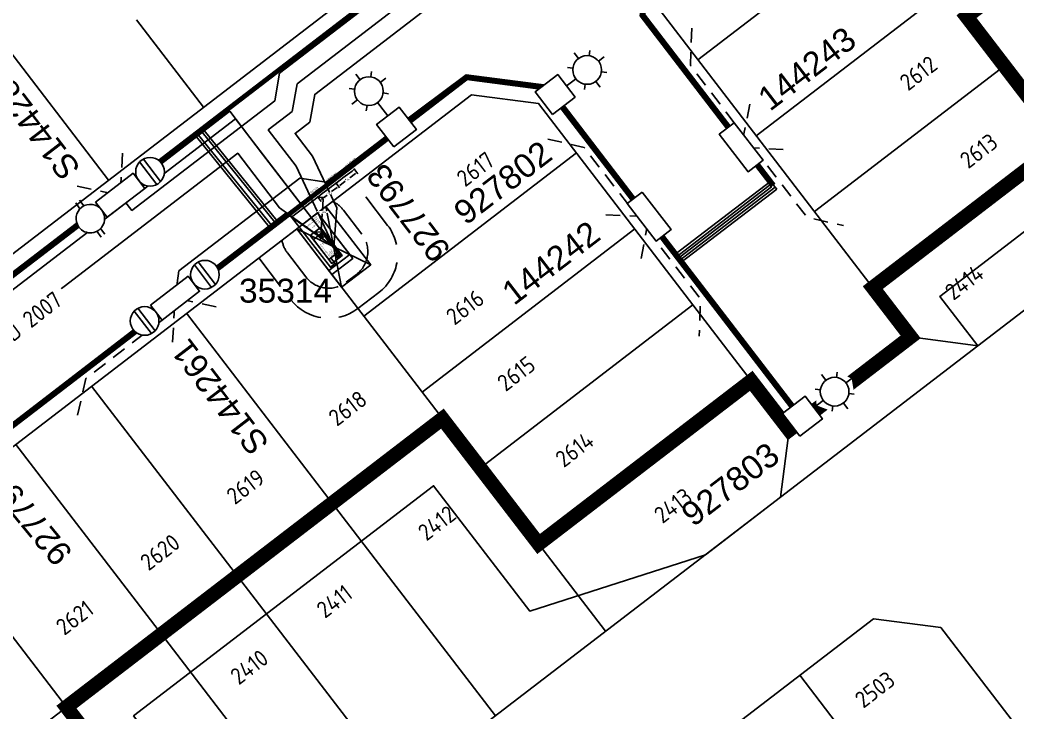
# Model space of a CAD drawing. Extents: x 296374 to 298792, y 6267790 to 6270844.
# Drawn here: x 298047.5 to 298151.6, y 6269929.5 to 6270001.8 of the extents above; entities that cross this region are included whole.
import ezdxf
from ezdxf.enums import TextEntityAlignment as Align

# ---------------------------------------------------------------- set-up
doc = ezdxf.new("R2010")
doc.units = 0
for name, pattern in [('Dash', [5, 3, -2]), ('DASHDOT', [7, 5, -2]), ('DASHED', [0.75, 0.5, -0.25]), ('IE Trench LV', [6.5, 5, -1.5]), ('Trench-Service', [1.5, 1, -0.5])]:
    doc.linetypes.add(name, pattern=pattern)
doc.layers.get('0').update_dxf_attribs({"color": 6})
for name, color, linetype in [('_User_Boundary_Stage25', 252, 'DASHDOT'), ('_User_Earthing', 7, 'Continuous'), ('_User_Easement', 7, 'Continuous'), ('_User_xref', 6, 'Continuous'), ('Duct_SP_NEW', 2, 'Continuous'), ('Equip_LV_NEW', 2, 'Continuous'), ('Equip_SP_SL_NEW', 2, 'Continuous'), ('Mains_HV_NEW_U72', 2, 'Continuous'), ('Mains_HV_NEW_U97', 2, 'Continuous'), ('Mains_LV_NEW_T84', 2, 'Continuous'), ('Mains_SL_NEW_R6', 2, 'Continuous'), ('Notes', 7, 'Continuous'), ('Services_SP_NEW_UG', 7, 'Trench-Service'), ('Sub_SP_NEW', 2, 'Continuous'), ('SupportsUG_SP_LV_NEW', 2, 'Continuous'), ('SupportsUG_SP_LV_SL_NEW', 2, 'Continuous'), ('Trench_SP_NEW', 2, 'IE Trench LV'), ('UG_Details_SP_MISC', 7, 'Continuous'), ('X-Masterplan_LotLayout_P2$0$D-LO-Stage 24', 251, 'Continuous'), ('X-Masterplan_LotLayout_P2$0$D-LO-Stage 25', 251, 'Continuous'), ('X-Masterplan_LotLayout_P2$0$D-RD-Stage24_BDY', 252, 'Continuous'), ('X-Masterplan_LotLayout_P2$0$D-RD-Stage25_BDY', 251, 'Continuous'), ('XR-600340-P4-CI-DESIGN (06032016)$0$GN-ANNO-LOT-No.', 251, 'Continuous')]:
    doc.layers.add(name, color=color, linetype=linetype)
doc.layers.add('Viewports', color=6, linetype='Continuous', plot=False)
doc.styles.add('CDD_AN-ISOCP', font='isocp.shx')
doc.styles.add('POLE_LABEL', font='arial.ttf')
doc.styles.add('SL_LABEL', font='arial.ttf')
doc.styles.get("Standard").update_dxf_attribs({"font": 'arial.ttf'})
doc.styles.add('XR-600340-P4-CI-DESIGN (06032016)$0$CDD_AN-ISOCP', font='isocp.shx')
doc.linetypes.add('Cable 1', pattern='A,7,-3,["//",Standard,S=1.5,R=0,X=-2.1,Y=-0.7],-0.001', length=10.001)
doc.linetypes.add('Cable 4', pattern='A,5.25,-0.1,["o",Standard,S=2,R=0,X=1.2,Y=-0.7],-4', length=9.35)
doc.linetypes.add('Cable New UG', pattern='A,7,-0.25,["x",Standard,S=2,R=0,X=0.2,Y=-0.8],-2.1', length=9.35)
doc.linetypes.add('IE Trench HV', pattern='A,7,-0.2,["/",Standard,S=3,R=0,X=0.6,Y=-1.4],-2.5', length=9.7)
doc.linetypes.add('IECLCABBEE', pattern='A,6,-0.5,["BE",Standard,S=1.7,R=0,X=0,Y=-1],-2.8', length=9.3)
doc.linetypes.add('IECLCABIEE', pattern='A,6,-0.5,["IE",Standard,S=1.7,R=0,X=0.5,Y=-1],-2.8', length=9.3)
doc.dimstyles.get("Standard").update_dxf_attribs({"dimtxt": 0.18, "dimasz": 0.18, "dimexe": 0.18, "dimexo": 0.0625, "dimgap": 0.09, "dimtad": 0, "dimtih": 1, "dimtoh": 1, "dimdec": 4, "dimzin": 0, "dimdsep": 46, "dimtxsty": 'Standard', "dimcen": 0.09, "dimadec": 0, "dimazin": 0, "dimtfac": 1, "dimtdec": 4, "dimtofl": 0, "dimtmove": 0, "dimatfit": 3, "dimfxl": 1, "dimtolj": 1, "dimtzin": 0, "dimarcsym": 0})

# ---------------------------------------------------------------- blocks, each defined once
blk = doc.blocks.new('XR-600340-P4-CI-DESIGN (06032016)')
at = {"layer": 'XR-600340-P4-CI-DESIGN (06032016)$0$GN-ANNO-LOT-No.', "linetype": 'ByBlock', "char_height": 1.75, "attachment_point": 5, "rotation": 37.4542, "style": 'XR-600340-P4-CI-DESIGN (06032016)$0$CDD_AN-ISOCP'}
for s, insert in [('2612', (298141.33, 6269996.28)), ('2613', (298147.63, 6269988.16)), ('2617', (298095.06, 6269986.25)), ('2414', (298146.12, 6269974.43)), ('2616', (298093.97, 6269971.82)), ('2615', (298099.32, 6269964.89)), ('2618', (298081.71, 6269961.27)), ('2614', (298105.41, 6269956.96)), ('2619', (298071.04, 6269953.08)), ('2413', (298115.7, 6269951.1)), ('2412', (298091.03, 6269949.27)), ('2620', (298062.11, 6269946.23)), ('2411', (298080.32, 6269941.1)), ('2621', (298053.19, 6269939.39)), ('2410', (298071.43, 6269934.23)), ('2503', (298136.78, 6269931.88))]:
    blk.add_mtext(s, dxfattribs=dict(at, insert=insert))
blk = doc.blocks.new('X-Masterplan_LotLayout_P2')
at = {"layer": 'X-Masterplan_LotLayout_P2$0$D-LO-Stage 24'}
for p, q in [((298156.39, 6269989.09), (298146.35, 6270002.18)), ((298136.56, 6269973.87), (298156.39, 6269989.09)), ((298145.98, 6269911.15), (298128.94, 6269933.37))]:
    blk.add_line(p, q, dxfattribs=at)
at = {"layer": 'X-Masterplan_LotLayout_P2$0$D-LO-Stage 24', "flags": 128}
for points in [[(298101.65, 6269947.09), (298123.86, 6269964.13)], [(298091.6, 6269960.18), (298052.33, 6269930.05)], [(298091.6, 6269960.18), (298108.65, 6269937.97)], [(298080.1, 6269951.36), (298097.14, 6269929.14)], [(298070.19, 6269943.74), (298087.23, 6269921.53)], [(298062.25, 6269937.66), (298079.29, 6269915.44)], [(298069.38, 6269907.83), (298052.33, 6269930.05)]]:
    blk.add_lwpolyline(points, dxfattribs=at)
at = {"layer": 'X-Masterplan_LotLayout_P2$0$D-LO-Stage 25'}
for p, q in [((298138.13, 6270012.89), (298118.29, 6269997.68)), ((298039.68, 6270007.32), (298056.73, 6269985.1)), ((298144.22, 6270004.96), (298124.38, 6269989.74)), ((298066.65, 6269992.71), (298059.65, 6270001.83)), ((298150.3, 6269997.03), (298130.47, 6269981.81))]:
    blk.add_line(p, q, dxfattribs=at)
at = {"layer": 'X-Masterplan_LotLayout_P2$0$D-LO-Stage 25', "flags": 128}
for points in [[(298105.6, 6269987.94), (298083.39, 6269970.89)], [(298076.39, 6269980.02), (298091.6, 6269960.18)], [(298111.69, 6269980), (298089.47, 6269962.96)], [(298117.77, 6269972.07), (298095.56, 6269955.02)], [(298064.88, 6269971.19), (298080.1, 6269951.36)], [(298054.96, 6269963.58), (298070.19, 6269943.74)], [(298047.03, 6269957.49), (298062.25, 6269937.66)], [(298052.33, 6269930.05), (298037.11, 6269949.88)], [(298052.33, 6269930.05), (298052.33, 6269930.05), (298029.46, 6269912.5)]]:
    blk.add_lwpolyline(points, dxfattribs=at)
at = {"layer": 'X-Masterplan_LotLayout_P2$0$D-RD-Stage24_BDY'}
for points in [[(298140.51, 6269968.72), (298140.51, 6269968.72), (298147.52, 6269967.79), (298223.5, 6270026.09)], [(298043.46, 6269894.25), (298043.46, 6269894.25), (298050.47, 6269893.33), (298126.9, 6269951.97), (298127.82, 6269958.98)]]:
    blk.add_lwpolyline(points, dxfattribs=at)
blk.add_lwpolyline([(298071.14, 6269858.17), (298059.29, 6269873.62), (298060.21, 6269880.63), (298136.63, 6269939.27), (298143.65, 6269938.35), (298157.65, 6269920.1), (298171.65, 6269901.85), (298170.72, 6269894.84), (298094.3, 6269836.21), (298087.29, 6269837.13)], close=True, dxfattribs=at)
at = {"layer": 'X-Masterplan_LotLayout_P2$0$D-RD-Stage25_BDY'}
for points in [[(298223.53, 6270026.11), (298241.75, 6270040.09), (298242.67, 6270047.1), (298216.5, 6270081.21), (298209.49, 6270082.14), (298115.26, 6270009.84), (298114.34, 6270002.83), (298140.51, 6269968.72)], [(298127.82, 6269958.98), (298127.82, 6269958.98), (298121.43, 6269967.31), (298101.64, 6269993.09), (298094.63, 6269994.02), (298018.21, 6269935.38), (298017.28, 6269928.37), (298029.46, 6269912.5), (298037.07, 6269902.58)]]:
    blk.add_lwpolyline(points, dxfattribs=at)
blk.add_lwpolyline([(297905.88, 6269893.18, 0.131203), (297973.54, 6269921.27), (298084.89, 6270006.71), (298085.82, 6270013.72), (298059.64, 6270047.84), (298052.63, 6270048.76), (298045.53, 6270043.31), (297974.81, 6269989.05, -0.17762), (297916.96, 6269970.97)], format="xyb", dxfattribs=at)
blk = doc.blocks.new('*U85')
for tag, height, flags, p in [('ASSET_NUM', 2.5, 8, (2, 4)), ('STREET_CODE', 0.2, 9, (1.5, 2)), ('OWNED_BY', 0.2, 9, (1.5, 1.8))]:
    blk.add_attdef(tag, text='', height=height, dxfattribs=dict(flags=flags)).set_placement(p, align=Align.MIDDLE_LEFT)
blk.add_wipeout([(-2.47, 0.99), (2.47, 0.99), (2.47, -0.99), (-2.47, -0.99)])
at = {"lineweight": -3}
blk.add_lwpolyline([(-2.47, 0.99), (2.47, 0.99), (2.47, -0.99), (-2.47, -0.99)], close=True, dxfattribs=at)
for tag, flags, p in [('OPERATED_BY', 9, (1.5, 1.6)), ('STATE', 9, (1.5, 1.2)), ('SUPPORT_TYPE', 9, (1.5, 1)), ('MAINTAINED_BY', 9, (1.5, 1.4)), ('SUBURB', 9, (1.5, 0.2)), ('STREETNAME', 9, (1.5, 0)), ('USAGE', 9, (1.5, 0.8)), ('LEGEND', 9, (1.5, 0.6)), ('PARENT', 9, (1.5, 0.4)), ('Z', 1, (1.5, -0.6)), ('LOCATION', 9, (1.5, -0.2)), ('NOTES', 9, (1.5, -0.4))]:
    blk.add_attdef(tag, text='', height=0.2, dxfattribs=dict(flags=flags)).set_placement(p, align=Align.MIDDLE_LEFT)
blk = doc.blocks.new('*U38')
for tag, flags, p in [('ACTUAL_STATUS', 9, (1.5, 0)), ('CONSTRUCTED_VOLTAGE', 9, (1.5, -0.2)), ('OPERATING_VOLTAGE', 9, (1.5, -0.6)), ('ORIENTATION', 9, (1.5, -0.8)), ('STATE', 9, (1.5, -1)), ('NO_PHASES', 9, (1.5, -0.4)), ('SWITCH_TYPE', 9, (1.5, -1.2)), ('OWNED_BY', 9, (1.5, -1.8)), ('OPERATED_BY', 9, (1.5, -2)), ('USAGE', 9, (1.5, -1.4)), ('NOTES', 9, (1.5, -1.6)), ('TYPE', 9, (1.5, -2.6)), ('Z', 1, (1.5, -2.8)), ('MAINTAINED_BY', 9, (1.5, -2.2)), ('NUMBER_OF_PHASES', 9, (1.5, -2.4))]:
    blk.add_attdef(tag, text='', height=0.2, dxfattribs=dict(flags=flags)).set_placement(p, align=Align.MIDDLE_LEFT)
blk.add_wipeout([(1.06, 6.46), (0.92, 6.58), (0.76, 6.69), (0.59, 6.77), (0.42, 6.83), (0.23, 6.88), (0.05, 6.89), (-0.14, 6.89), (-0.33, 6.86), (-0.51, 6.81), (-0.68, 6.73), (-0.84, 6.64), (-0.99, 6.52), (-1.12, 6.39), (-1.24, 6.24), (-1.33, 6.08), (-1.41, 5.91), (-1.46, 5.73), (-1.49, 5.54), (-1.49, 5.35), (-1.48, 5.17), (-1.43, 4.98), (-1.37, 4.81), (-1.29, 4.64), (-1.18, 4.48), (-1.06, 4.34), (-0.92, 4.22), (-0.76, 4.11), (-0.59, 4.03), (-0.42, 3.97), (-0.23, 3.92), (-0.05, 3.91), (0.14, 3.91), (0.33, 3.94), (0.51, 3.99), (0.68, 4.07), (0.84, 4.16), (0.99, 4.28), (1.12, 4.41), (1.24, 4.56), (1.33, 4.72), (1.41, 4.89), (1.46, 5.07), (1.49, 5.26), (1.49, 5.45), (1.48, 5.63), (1.43, 5.82), (1.37, 5.99), (1.29, 6.16), (1.18, 6.32)])
for p, q in [((-1.48, 5.65), (1.48, 5.65)), ((-1.48, 5.15), (1.48, 5.15))]:
    blk.add_line(p, q)
blk.add_circle((0, 5.4), 1.5)
blk = doc.blocks.new('SL_LANTERN_NEW')
blk.add_line((0, 0), (0, 0))
for tag, p, flags in [('Z', (0, 0), 1), ('OPERATED_BY', (0, -9.61), 9)]:
    blk.add_attdef(tag, p, '', height=0.2, dxfattribs=dict(flags=flags))
at = {"style": 'SL_LABEL', "flags": 9}
blk.add_attdef('STREET_CODE', text='', height=0.2, dxfattribs=at).set_placement((0, -0.2), align=Align.MIDDLE_LEFT)
for tag, height, flags, p in [('CONSTRUCTED_VOLTAGE', 0.2, 9, (0, -0.4)), ('CONTROL_TYPE', 0.2, 9, (0, -0.6)), ('LANTERN_PURPOSE', 0.2, 9, (0, -0.8)), ('LANTERN_TYPE', 0.2, 9, (0, -1)), ('OPERATING_VOLTAGE', 0.2, 9, (0, -1.4)), ('ORIENTATION', 0.2, 9, (0, -1.6)), ('OWNED_BY', 0.2, 9, (0, -1.8)), ('STATE', 0.2, 9, (0, -2)), ('NO_PHASES', 0.2, 9, (0, -1.2)), ('LNUMBER', 2.5, 8, (1.2, -2.8)), ('CEXIST', 0.2, 9, (0, -2.4)), ('CNEW', 0.2, 9, (0, -2.6)), ('CNUMBER', 0.2, 9, (0, -2.8)), ('CREMOVE', 0.2, 9, (0, -3)), ('CREPLACE', 0.2, 9, (0, -3.2)), ('USAGE', 0.2, 9, (0, -2.2)), ('LKINGHEIGHT', 0.2, 9, (0, -3.4)), ('LBRACKET', 0.2, 9, (0, -3.6)), ('LBRACKETVOCAB', 0.2, 9, (0, -3.8)), ('LCATEGORY', 0.2, 9, (0, -4)), ('LCHARGE1', 0.2, 9, (0, -4.2)), ('LCHARGE1PERCENT', 0.2, 9, (0, -4.4)), ('LCHARGE2', 0.2, 9, (0, -4.6)), ('LCHARGE2PERCENT', 0.2, 9, (0, -4.8)), ('LCHARGE3', 0.2, 9, (0, -5)), ('LCHARGE3PERCENT', 0.2, 9, (0, -5.2)), ('LEXIST', 0.2, 9, (0, -5.4)), ('LLAMP', 0.2, 9, (0, -5.6)), ('LLAMPVOCAB', 0.2, 9, (0, -5.8)), ('LMAST', 0.2, 9, (0, -6)), ('LMASTVOCAB', 0.2, 9, (0, -6.2)), ('LNEW', 0.2, 9, (0, -6.4)), ('LANTNUMBER', 0.2, 9, (0, -6.6)), ('LOUTREACH', 0.2, 9, (0, -7)), ('LOUTREACHVOCAB', 0.2, 9, (0, -7.2)), ('LRATECODE', 0.2, 9, (0, -7.4)), ('LREMOVE', 0.2, 9, (0, -7.6)), ('LREPLACE', 0.2, 9, (0, -7.8)), ('LTYPE', 0.2, 9, (0, -8)), ('LTYPEVOCAB', 0.2, 9, (0, -8.2)), ('LEGEND', 0.2, 9, (0, -8.4)), ('SUBURB', 0.2, 9, (0, -8.6)), ('STREETNAME', 0.2, 9, (0, -8.8)), ('LOCATION', 0.2, 9, (0, -9)), ('NOTES', 0.2, 9, (0, -9.2)), ('MAINTAINED_BY', 0.2, 9, (0, -9.86))]:
    blk.add_attdef(tag, text='', height=height, dxfattribs=dict(flags=flags)).set_placement(p, align=Align.MIDDLE_LEFT)
blk.add_wipeout([(0, 6.47), (1.46, 5.68), (2.25, 4.22), (1.46, 2.76), (0, 1.86), (-1.46, 2.76), (-2.25, 4.22), (-1.46, 5.68)])
for p, q in [((0, 5.72), (0, 6.47)), ((-1.46, 5.68), (-1.06, 5.28)), ((1.46, 5.68), (1.06, 5.28)), ((-2.25, 4.22), (-1.5, 4.22)), ((1.5, 4.22), (2.25, 4.22)), ((-1.46, 2.76), (-1.06, 3.16)), ((1.46, 2.76), (1.06, 3.16)), ((0, 0), (0, 2.72))]:
    blk.add_line(p, q)
blk.add_circle((0, 4.22), 1.5)
blk.add_attdef('ASSET_NUM', text='', height=2.5, dxfattribs=at).set_placement((2, 2), align=Align.MIDDLE_LEFT)
blk = doc.blocks.new('SUB_PADMOUNT_NEW')
for p, q in [((-3.84, 1.92), (3.84, -1.92)), ((3.84, 1.92), (-3.84, -1.92))]:
    blk.add_line(p, q)
blk.add_lwpolyline([(-3.84, -1.92), (3.84, -1.92), (3.84, 1.92), (-3.84, 1.92)], close=True)
for tag, height, flags, p in [('ASSET_NUM', 2.5, 8, (2, 2)), ('STREET_CODE', 0.2, 9, (1.5, 0)), ('OPERATING_VOLTAGE', 0.2, 9, (1.5, -0.4)), ('ORIENTATION', 0.2, 9, (1.5, -0.6)), ('OWNED_BY', 0.2, 9, (1.5, -0.8)), ('OPERATED_BY', 0.2, 9, (1.5, -1)), ('NO_PHASES', 0.2, 9, (1.5, -0.2)), ('CONSTRUCTED_VOLTAGE', 0.2, 9, (1.5, -1.4)), ('SECONDARY_VOLTAGE', 0.2, 9, (1.5, -1.6)), ('STATE', 0.2, 9, (1.5, -1.8)), ('MAINTAINED_BY', 0.2, 9, (1.5, -1.2)), ('PARENT', 0.2, 9, (1.5, -2)), ('SUBSTATION_TYPE', 0.2, 9, (1.5, -2.2)), ('SUBURB', 0.2, 9, (1.5, -2.8)), ('STREETNAME', 0.2, 9, (1.5, -3)), ('USAGE', 0.2, 9, (1.5, -2.4)), ('LEGEND', 0.2, 9, (1.5, -2.6)), ('LOCATION', 0.2, 9, (1.5, -3.2)), ('Z', 0.2, 1, (1.5, -3.6)), ('NOTES', 0.2, 9, (1.5, -3.4))]:
    blk.add_attdef(tag, text='', height=height, dxfattribs=dict(flags=flags)).set_placement(p, align=Align.MIDDLE_LEFT)
blk = doc.blocks.new('COLUMN_NEW')
for tag, height, flags, p in [('ASSET_NUM', 2.5, 8, (2, 2)), ('Z', 0.2, 1, (1.5, -2.8)), ('LOCATION', 0.2, 9, (1.5, -2.2)), ('NOTES', 0.2, 9, (1.5, -2.4)), ('LABEL_ALIGNMENT', 0.2, 9, (1.5, -2.6))]:
    blk.add_attdef(tag, text='', height=height, dxfattribs=dict(flags=flags)).set_placement(p, align=Align.MIDDLE_LEFT)
blk.add_wipeout([(-1.485, -1.485), (1.485, -1.485), (1.485, 1.485), (-1.485, 1.485)])
at = {"lineweight": -3}
blk.add_lwpolyline([(-1.485, -1.485), (1.485, -1.485), (1.485, 1.485), (-1.485, 1.485)], close=True, dxfattribs=at)
at = {"style": 'POLE_LABEL', "flags": 9}
blk.add_attdef('STRUCTURE_PLANT_NUMBER', text='', height=0.2, dxfattribs=at).set_placement((1.5, 0.242), align=Align.MIDDLE_LEFT)
at = {"flags": 9}
for tag, p in [('STREET_CODE', (1.5, 0)), ('OWNED_BY', (1.5, -0.4)), ('OPERATED_BY', (1.5, -0.6)), ('STATE', (1.5, -1)), ('COLUMN_TYPE', (1.5, -0.2)), ('MAINTAINED_BY', (1.5, -0.8)), ('SUBURB', (1.5, -1.8)), ('STREETNAME', (1.5, -2)), ('USAGE', (1.5, -1.2)), ('LEGEND', (1.5, -1.4)), ('PARENT', (1.5, -1.6))]:
    blk.add_attdef(tag, text='', height=0.2, dxfattribs=at).set_placement(p, align=Align.MIDDLE_LEFT)
blk = doc.blocks.new('*D56')
at = {"layer": '_User_Earthing', "color": 0, "linetype": 'Continuous', "lineweight": -2, "ltscale": 0.05, "transparency": 16777216}
for p, q in [((298078.64, 6269983.32), (298079.34, 6269983.28)), ((298079.15, 6269983.11), (298079.08, 6269981.94)), ((298078.94, 6269979.86), (298079.05, 6269981.58)), ((298078.41, 6269979.71), (298079.11, 6269979.67))]:
    blk.add_line(p, q, dxfattribs=at)
at = {"layer": '_User_Earthing', "color": 0, "linetype": 'Continuous', "ltscale": 0.05, "transparency": 16777216}
for points in [[(298079.12, 6269983.11), (298079.18, 6269983.11), (298079.16, 6269983.29)], [(298078.91, 6269979.86), (298078.97, 6269979.86), (298078.93, 6269979.68)]]:
    blk.add_solid(points, dxfattribs=at)
at = {"layer": 'Defpoints', "color": 0, "linetype": 'Continuous', "ltscale": 0.05, "transparency": 16777216}
for p in [(298078.58, 6269983.33), (298079.16, 6269983.29), (298078.35, 6269979.72)]:
    blk.add_point(p, dxfattribs=at)
at = {"layer": '_User_Earthing', "color": 0, "linetype": 'Continuous', "lineweight": -3, "ltscale": 0.05, "transparency": 16777216, "insert": (298079.06, 6269981.76), "char_height": 0.18, "attachment_point": 5, "bg_fill": 3, "box_fill_scale": 1.1, "bg_fill_color": 256, "bg_fill_true_color": 13158600, "bg_fill_transparency": 0}
blk.add_mtext('\\A1;min. 4.8m', dxfattribs=at)
blk = doc.blocks.new('*D55')
at = {"layer": '_User_Earthing', "color": 0, "linetype": 'Continuous', "lineweight": -2, "ltscale": 0.05, "transparency": 16777216}
for p, q in [((298080.6, 6269984.34), (298080.03, 6269983.9)), ((298080.53, 6269984.73), (298080.85, 6269984.3)), ((298078.61, 6269983.28), (298078.94, 6269982.85)), ((298078.97, 6269983.1), (298079.55, 6269983.54))]:
    blk.add_line(p, q, dxfattribs=at)
at = {"layer": '_User_Earthing', "color": 0, "linetype": 'Continuous', "ltscale": 0.05, "transparency": 16777216}
for points in [[(298080.58, 6269984.36), (298080.62, 6269984.31), (298080.74, 6269984.45)], [(298078.96, 6269983.13), (298078.99, 6269983.08), (298078.83, 6269983)]]:
    blk.add_solid(points, dxfattribs=at)
at = {"layer": 'Defpoints', "color": 0, "linetype": 'Continuous', "ltscale": 0.05, "transparency": 16777216}
for p in [(298080.49, 6269984.78), (298080.74, 6269984.45), (298078.58, 6269983.33)]:
    blk.add_point(p, dxfattribs=at)
at = {"layer": '_User_Earthing', "color": 0, "linetype": 'Continuous', "lineweight": -3, "ltscale": 0.05, "transparency": 16777216, "insert": (298079.79, 6269983.72), "char_height": 0.18, "attachment_point": 5, "bg_fill": 3, "box_fill_scale": 1.1, "bg_fill_color": 256, "bg_fill_true_color": 13158600, "bg_fill_transparency": 0}
blk.add_mtext('\\A1;4.8m', dxfattribs=at)
blk = doc.blocks.new('*D82')
at = {"layer": '_User_Earthing', "color": 0, "linetype": 'Continuous', "lineweight": -2, "ltscale": 0.05, "transparency": 16777216}
for p, q in [((298082.44, 6269986.18), (298082.76, 6269985.75)), ((298080.89, 6269984.55), (298081.46, 6269984.99)), ((298082.51, 6269985.79), (298081.94, 6269985.35)), ((298080.53, 6269984.73), (298080.85, 6269984.3))]:
    blk.add_line(p, q, dxfattribs=at)
at = {"layer": '_User_Earthing', "color": 0, "linetype": 'Continuous', "ltscale": 0.05, "transparency": 16777216}
for points in [[(298082.49, 6269985.81), (298082.53, 6269985.76), (298082.66, 6269985.89)], [(298080.87, 6269984.58), (298080.9, 6269984.53), (298080.74, 6269984.45)]]:
    blk.add_solid(points, dxfattribs=at)
at = {"layer": 'Defpoints', "color": 0, "linetype": 'Continuous', "ltscale": 0.05, "transparency": 16777216}
for p in [(298082.4, 6269986.23), (298082.66, 6269985.89), (298080.49, 6269984.78)]:
    blk.add_point(p, dxfattribs=at)
at = {"layer": '_User_Earthing', "color": 0, "linetype": 'Continuous', "lineweight": -3, "ltscale": 0.05, "transparency": 16777216, "insert": (298081.7, 6269985.17), "char_height": 0.18, "attachment_point": 5, "bg_fill": 3, "box_fill_scale": 1.1, "bg_fill_color": 256, "bg_fill_true_color": 13158600, "bg_fill_transparency": 0}
blk.add_mtext('\\A1;4.8m', dxfattribs=at)
blk = doc.blocks.new('LV_UG_LINKS_OPEN_NEW')
blk.add_wipeout([(-1.17, 0.93), (-1.28, 0.78), (-1.36, 0.61), (-1.43, 0.44), (-1.47, 0.25), (-1.49, 0.07), (-1.49, -0.12), (-1.46, -0.31), (-1.41, -0.49), (-1.34, -0.66), (-1.25, -0.82), (-1.13, -0.97), (-1, -1.11), (-0.86, -1.22), (-0.7, -1.32), (-0.53, -1.4), (-0.35, -1.45), (-0.16, -1.49), (0.03, -1.49), (0.21, -1.48), (0.4, -1.44), (0.57, -1.38), (0.74, -1.3), (0.9, -1.19), (1.04, -1.07), (1.17, -0.93), (1.28, -0.78), (1.36, -0.61), (1.43, -0.44), (1.47, -0.25), (1.49, -0.07), (1.49, 0.12), (1.46, 0.31), (1.41, 0.49), (1.34, 0.66), (1.25, 0.82), (1.13, 0.97), (1, 1.11), (0.86, 1.22), (0.7, 1.32), (0.53, 1.4), (0.35, 1.45), (0.16, 1.49), (-0.03, 1.49), (-0.21, 1.48), (-0.4, 1.44), (-0.57, 1.38), (-0.74, 1.3), (-0.9, 1.19), (-1.04, 1.07)])
for p, q in [((-0.25, 1.47), (-0.25, 2.22)), ((0.25, 1.47), (0.25, 2.22)), ((-0.25, -1.47), (-0.25, -2.22)), ((0.25, -1.47), (0.25, -2.22))]:
    blk.add_line(p, q)
blk.add_lwpolyline([(1.49, 0, 1), (-1.49, 0, 1)], format="xyb", close=True)
for tag, p, flags in [('ORIENTATION', (0, 0), 9), ('Z', (0, 0), 1), ('USAGE', (0, -0.2), 9), ('NOTES', (0, -0.4), 9)]:
    blk.add_attdef(tag, p, '', height=0.2, dxfattribs=dict(flags=flags))

msp = doc.modelspace()

# ---------------------------------------------------------------- hatches: boundary and pattern name
at = {"layer": '_User_Earthing', "lineweight": -3, "ltscale": 0.05}
h = msp.add_hatch(color=256, dxfattribs=at)
h.dxf.hatch_style = 1
h.paths.add_polyline_path([(298078.95, 6269978.92), (298078.87, 6269979), (298078.9, 6269979.02)])
h = msp.add_hatch(color=256, dxfattribs=at)
h.dxf.hatch_style = 1
h.paths.add_polyline_path([(298079.1, 6269979.01), (298079.02, 6269979.09), (298079.05, 6269979.12)])
h = msp.add_hatch(color=256, dxfattribs=at)
h.dxf.hatch_style = 1
h.paths.add_polyline_path([(298079.18, 6269979.08), (298079.1, 6269979.16), (298079.13, 6269979.18)])
h = msp.add_hatch(color=256, dxfattribs=at)
h.dxf.hatch_style = 1
h.paths.add_polyline_path([(298080.04, 6269976.89), (298080.01, 6269976.87), (298079.96, 6269976.97)])
h = msp.add_hatch(color=256, dxfattribs=at)
h.dxf.hatch_style = 1
h.paths.add_polyline_path([(298080.49, 6269977.24), (298080.46, 6269977.21), (298080.4, 6269977.32)])
h = msp.add_hatch(color=256, dxfattribs=at)
h.dxf.hatch_style = 1
h.paths.add_polyline_path([(298080.57, 6269977.3), (298080.54, 6269977.28), (298080.48, 6269977.38)])

# ---------------------------------------------------------------- linework, layer by layer
at = {"layer": '_User_Boundary_Stage25', "linetype": 'DASHED', "lineweight": -3, "ltscale": 10, "const_width": 1.5, "flags": 128}
msp.add_lwpolyline([(297948.86, 6270032.68), (297942.89, 6269990.2, -0.083685), (297919.19, 6269986.9), (297914.89, 6269992.16), (297914.95, 6269992.58), (297899.11, 6269994.8), (297897.98, 6269986.77), (297845.65, 6269994.12), (297834.52, 6269916, 0.033879), (297832.69, 6269890.5), (297837.81, 6269886.03), (297839.47, 6269870.11), (297838.73, 6269870.04), (297834.37, 6269864.66), (297861.2, 6269606.41), (297889.05, 6269609.32), (297864.2, 6269847.55), (297906.07, 6269851.92, 0.131604), (297994.51, 6269885.77), (298008.97, 6269866.91), (298031.19, 6269883.96), (298030.63, 6269884.69), (298043.46, 6269894.25), (298037.07, 6269902.58), (298059.94, 6269920.13), (298052.33, 6269930.05), (298091.6, 6269960.18), (298101.65, 6269947.09), (298123.86, 6269964.13), (298127.82, 6269958.98), (298140.51, 6269968.72), (298136.56, 6269973.87), (298156.39, 6269989.09), (298146.35, 6270002.18), (298206.46, 6270048.3), (298223.5, 6270026.09), (298241.75, 6270040.09), (298242.67, 6270047.1), (298256.16, 6270057.45), (298230.6, 6270090.76), (298231.53, 6270097.79), (298221.31, 6270111.12), (298219.54, 6270109.77), (298212.53, 6270110.69), (298170.41, 6270165.59), (298158.67, 6270156.58), (298157.74, 6270149.57), (298139.5, 6270135.58), (298122.44, 6270157.78), (298062.36, 6270111.68), (298069.66, 6270102.19), (298079.42, 6270089.48), (298063.52, 6270077.28), (298056.51, 6270078.2), (298043.81, 6270068.46), (298042.89, 6270061.45), (298024.64, 6270047.45), (298007.6, 6270069.67), (297957.76, 6270031.43), (297948.86, 6270032.68)], format="xyb", dxfattribs=at)
at = {"layer": '_User_Earthing', "linetype": 'IECLCABIEE', "lineweight": -3, "ltscale": 0.5, "flags": 128}
msp.add_lwpolyline([(298080.03, 6269976.88), (298080.41, 6269976.38), (298079.91, 6269975.99), (298075.83, 6269981.23), (298078.61, 6269983.36)], dxfattribs=at)
at = {"layer": '_User_Earthing', "lineweight": -3, "ltscale": 0.05}
for points in [[(298078.65, 6269979.32), (298078.35, 6269979.71)], [(298078.95, 6269978.92), (298078.65, 6269979.32)]]:
    msp.add_lwpolyline(points, dxfattribs=at)
at = {"layer": '_User_Earthing', "linetype": 'IECLCABIEE', "lineweight": -3, "ltscale": 0.5}
for points in [[(298080.48, 6269977.23), (298080.66, 6269976.99), (298080.98, 6269977.23), (298079.17, 6269979.59), (298078.85, 6269979.34), (298079.03, 6269979.11)], [(298080.55, 6269977.29), (298080.68, 6269977.13), (298080.83, 6269977.25), (298079.15, 6269979.45), (298078.99, 6269979.33), (298079.11, 6269979.17)]]:
    msp.add_lwpolyline(points, dxfattribs=at)
at = {"layer": '_User_Earthing', "lineweight": -3, "ltscale": 0.05}
for points in [[(298078.95, 6269978.92), (298078.87, 6269979), (298078.9, 6269979.02)], [(298079.1, 6269979.01), (298079.02, 6269979.09), (298079.05, 6269979.12)], [(298079.18, 6269979.08), (298079.1, 6269979.16), (298079.13, 6269979.18)], [(298079.96, 6269976.97), (298080.01, 6269976.87), (298080.04, 6269976.89)], [(298080.4, 6269977.32), (298080.46, 6269977.21), (298080.49, 6269977.24)], [(298080.48, 6269977.38), (298080.54, 6269977.28), (298080.57, 6269977.3)]]:
    msp.add_lwpolyline(points, close=True, dxfattribs=at)
at = {"layer": 'Duct_SP_NEW', "lineweight": -3}
for p, q in [((298065.77, 6269989.8), (298066.18, 6269990.13)), ((298066.58, 6269990.46), (298066.18, 6269990.13)), ((298066.58, 6269990.46), (298074.46, 6269980.7)), ((298065.77, 6269989.8), (298073.65, 6269980.04)), ((298115.89, 6269977.32), (298125.89, 6269984.99)), ((298125.89, 6269984.99), (298126.2, 6269984.57)), ((298116.52, 6269976.49), (298126.52, 6269984.16)), ((298126.52, 6269984.16), (298126.2, 6269984.57)), ((298073.65, 6269980.04), (298074.05, 6269980.37)), ((298074.46, 6269980.7), (298074.05, 6269980.37)), ((298115.89, 6269977.32), (298116.21, 6269976.9)), ((298116.52, 6269976.49), (298116.21, 6269976.9))]:
    msp.add_line(p, q, dxfattribs=at)
at = {"layer": 'Mains_HV_NEW_U72', "linetype": 'Cable New UG', "lineweight": -3}
msp.add_lwpolyline([(297945.6, 6269995.69), (297942.34, 6269976.1, -0.030854), (297931.86, 6269974.53, -0.046839), (297915.97, 6269974.03), (297908.47, 6269968), (297898.43, 6269896.51), (297904.77, 6269890.01, 0.133854), (297975.36, 6269918.89), (298069.99, 6269991.5), (298080.25, 6269978.14)], format="xyb", dxfattribs=at)
at = {"layer": 'Mains_LV_NEW_T84', "linetype": 'Cable New UG', "ltscale": 0.8, "flags": 128}
for points in [[(298141.33, 6270047.49), (298113.73, 6270026.31), (298113.41, 6270021.03), (298102.71, 6270012.82), (298095.9, 6270013.72), (298091.41, 6270010.27), (298090.52, 6270003.46), (298078.26, 6269994.06), (298077.76, 6269991.16), (298076.21, 6269989.97), (298078.03, 6269987.59), (298080.56, 6269982.19), (298080.25, 6269978.14)], [(298076.42, 6269995.16), (298075.92, 6269992.27), (298073.41, 6269990.34), (298076.31, 6269986.55), (298080.25, 6269978.14)]]:
    msp.add_lwpolyline(points, dxfattribs=at)
at = {"layer": 'Mains_LV_NEW_T84', "linetype": 'Cable New UG', "flags": 128}
for points in [[(298080.81, 6270043.25), (298085.72, 6270036.84), (298077.84, 6270030.79), (298090.01, 6270014.93), (298088.64, 6270004.55), (298076.42, 6269995.16)], [(298077.35, 6270028.02), (298087.92, 6270014.37), (298086.77, 6270005.63), (298074.58, 6269996.27), (298074.08, 6269993.38), (298059.16, 6269981.93), (298057.95, 6269983.51)], [(298092.97, 6270027.4), (298099.15, 6270019.34), (298105.36, 6270018.52), (298113.14, 6270009.05), (298112.25, 6270002.27), (298122.8, 6269988.52)], [(298113.21, 6269981.3), (298102.73, 6269994.97), (298094.07, 6269996.11), (298079.45, 6269984.89), (298076.7, 6269985.3), (298064.07, 6269975.61), (298063.68, 6269972.79)], [(298122.8, 6269988.52), (298125.97, 6269984.39), (298116.44, 6269977.09), (298113.21, 6269981.3)], [(298080.25, 6269978.14), (298075.24, 6269981.66), (298063.68, 6269972.79)]]:
    msp.add_lwpolyline(points, dxfattribs=at)
at = {"layer": 'Mains_LV_NEW_T84', "linetype": 'Cable New UG', "ltscale": 0.9, "flags": 128}
msp.add_lwpolyline([(298080.25, 6269978.14), (298072.81, 6269987.82), (298069.39, 6269992.29), (298057.95, 6269983.51)], dxfattribs=at)
at = {"layer": 'Mains_LV_NEW_T84', "linetype": 'Cable New UG', "ltscale": 0.9, "elevation": 0, "flags": 128}
msp.add_lwpolyline([(298040.08, 6269969.83), (298057.95, 6269983.51)], dxfattribs=at)
at = {"layer": 'Mains_LV_NEW_T84', "linetype": 'Cable New UG', "ltscale": 0.85, "flags": 128}
msp.add_lwpolyline([(298063.68, 6269972.79), (298035.9, 6269951.47)], dxfattribs=at)
at = {"layer": 'Services_SP_NEW_UG', "linetype": 'Dash', "lineweight": -3, "ltscale": 0.5, "flags": 128}
for points in [[(298117.66, 6270000.97), (298117.51, 6269997.07), (298122.09, 6269991.1), (298122.81, 6269988.53), (298125.1, 6269987.17), (298129.69, 6269981.21), (298133.49, 6269980.35)], [(298102.6, 6269989.38), (298106.41, 6269988.52), (298110.92, 6269982.65), (298113.2, 6269981.29), (298113.93, 6269978.72), (298118.57, 6269972.68), (298118.42, 6269968.78)], [(298108.68, 6269981.47), (298113.2, 6269981.29), (298112.32, 6269976.71)]]:
    msp.add_lwpolyline(points, dxfattribs=at)
at = {"layer": 'Services_SP_NEW_UG', "linetype": 'Dash', "lineweight": -3, "ltscale": 0.5, "elevation": 0, "flags": 128}
for points in [[(298123.73, 6269993.03), (298122.81, 6269988.53), (298127.41, 6269988.28)], [(298053.44, 6269984.46), (298057.94, 6269983.52), (298058.2, 6269988.12)], [(298053.5, 6269960.56), (298054.36, 6269964.37), (298062.31, 6269970.48), (298063.67, 6269972.77)], [(298063.41, 6269968.17), (298063.67, 6269972.77), (298068.17, 6269971.83)]]:
    msp.add_lwpolyline(points, dxfattribs=at)
at = {"layer": 'Trench_SP_NEW', "linetype": 'IE Trench LV', "lineweight": -3, "const_width": 0.5, "flags": 128}
for points in [[(298233.98, 6270061.22), (298217.42, 6270082.81), (298209.01, 6270083.91), (298113.67, 6270010.76), (298112.56, 6270002.36), (298126.2, 6269984.57)], [(298069.2, 6269992.53), (298086.49, 6270005.79), (298087.59, 6270014.2), (298060.56, 6270049.43), (298052.16, 6270050.54), (298044.5, 6270044.66), (298027.16, 6270031.36)], [(298116.21, 6269976.9), (298102.56, 6269994.69), (298094.16, 6269995.79), (298016.61, 6269936.3), (298015.51, 6269927.89), (298032.67, 6269905.52)], [(298116.05, 6269977.11), (298129.17, 6269960.01)]]:
    msp.add_lwpolyline(points, dxfattribs=at)
at = {"layer": 'Trench_SP_NEW', "linetype": 'IE Trench HV', "lineweight": -3, "const_width": 0.5, "flags": 128}
msp.add_lwpolyline([(297941.96, 6269975.09, -0.074793), (297916.4, 6269972.7), (297909.69, 6269967.31), (297899.8, 6269896.96), (297905.27, 6269891.38, 0.132674), (297974.57, 6269919.92), (298069.2, 6269992.53)], format="xyb", dxfattribs=at)
at = {"layer": 'UG_Details_SP_MISC', "lineweight": -3}
for p, q in [((298065.99, 6269989.98), (298066.18, 6269990.13)), ((298065.99, 6269989.98), (298066.18, 6269990.13)), ((298066.36, 6269990.28), (298066.18, 6269990.13)), ((298066.36, 6269990.28), (298066.18, 6269990.13)), ((298074.24, 6269980.52), (298066.36, 6269990.28)), ((298066.36, 6269990.28), (298066.36, 6269990.28)), ((298073.87, 6269980.22), (298065.99, 6269989.98)), ((298065.99, 6269989.98), (298065.99, 6269989.98)), ((298126.06, 6269984.77), (298116.06, 6269977.1)), ((298126.35, 6269984.38), (298116.35, 6269976.71)), ((298126.06, 6269984.77), (298126.2, 6269984.57)), ((298126.35, 6269984.38), (298126.2, 6269984.57)), ((298073.87, 6269980.22), (298074.05, 6269980.37)), ((298074.24, 6269980.52), (298074.05, 6269980.37)), ((298116.06, 6269977.1), (298116.06, 6269977.1)), ((298116.06, 6269977.1), (298116.21, 6269976.9)), ((298116.06, 6269977.1), (298116.21, 6269976.9)), ((298116.35, 6269976.71), (298116.21, 6269976.9)), ((298116.35, 6269976.71), (298116.21, 6269976.9)), ((298116.35, 6269976.71), (298116.35, 6269976.71))]:
    msp.add_line(p, q, dxfattribs=at)

# ---------------------------------------------------------------- block references
at = {"layer": '_User_xref', "color": 6}
msp.add_blockref('X-Masterplan_LotLayout_P2', (0, 0), dxfattribs=at)
at = {"layer": '_User_xref', "color": 6, "lineweight": -3}
msp.add_blockref('XR-600340-P4-CI-DESIGN (06032016)', (0, 0), dxfattribs=at)
at = {"layer": 'Sub_SP_NEW', "lineweight": -3}
ref = msp.add_blockref('SUB_PADMOUNT_NEW', (298080.25, 6269978.14), dxfattribs=dict(at, rotation=307.4972221233054))
ref.add_attrib('ASSET_NUM', '35314', dxfattribs={"layer": '0', "height": 2.5}).set_placement((298070.36, 6269973.55), align=Align.MIDDLE_LEFT)

# ---------------------------------------------------------------- texts
at = {"layer": '_User_Earthing', "lineweight": -3, "ltscale": 0.05}
for s, width, gutter_width, insert, char_height, attachment_point, rotation in [('INSULATED EARTH', 1.6355, 12.5, (298077.49, 6269983.06), 0.125, 3, 37.4972), ('HV', 0.2433, 9, (298078.56, 6269979.16), 0.1, 7, 307.4972), ('\\pi0.12715;TO HV \\P\\pi0.11283;EARTH \\P\\pi0.20079;BAR', 0.6768, 9, (298078.83, 6269978.74), 0.1, 7, 307.4972), ('TO NEUTRAL/EARTH BAR', 1.7867, 9, (298078.8, 6269978.38), 0.1, 7, 307.4972), ('\\pi0.19559;TO HV \\P\\pi0.013496;EARTH BAR \\P\\pi0.076183;INSIDE LV \\P\\pi0.14013;SWITCH', 0.8137, 9, (298079.6, 6269977.61), 0.1, 7, 307.4972), ('LV', 0.2433, 9, (298080.4, 6269976.76), 0.1, 9, 307.4972)]:
    msp.add_mtext_dynamic_manual_height_columns(s, width=width, gutter_width=gutter_width, heights=[0], dxfattribs=dict(at, insert=insert, char_height=char_height, attachment_point=attachment_point, rotation=rotation))

# ---------------------------------------------------------------- next in the draw order: block references
at = {"layer": 'Equip_LV_NEW', "lineweight": -3, "extrusion": (-3.8922e-09, 5.07293e-09, 1), "rotation": 307.3792185371482}
for p in [(298056.77, 6269982.69, 0), (298062.5, 6269971.94)]:
    msp.add_blockref('*U38', p, dxfattribs=at)
at = {"layer": 'Equip_SP_SL_NEW', "linetype": 'Cable New UG', "lineweight": -3, "extrusion": (2.46546e-08, -9.36402e-08, 1), "rotation": 307.4972222996464}
for p in [(298103.37, 6269994.04, -0.58), (298129.22, 6269960.43, -0.58)]:
    msp.add_blockref('SL_LANTERN_NEW', p, dxfattribs=at)
at = {"layer": 'Equip_SP_SL_NEW', "linetype": 'Cable New UG', "lineweight": -3, "rotation": 37.49722231839355}
msp.add_blockref('SL_LANTERN_NEW', (298086.49, 6269991.05, 0), dxfattribs=at)

# ---------------------------------------------------------------- next in the draw order: dimensions: what is measured, and where the dimension line sits
at = {"layer": '_User_Earthing', "linetype": 'Continuous', "lineweight": -3, "ltscale": 0.05}
dim = msp.add_linear_dim(base=(298079.16, 6269983.29), p1=(298078.35, 6269979.72), p2=(298078.58, 6269983.33), angle=86.3352, text='min. 4.8m', dimstyle='Standard', override={"dimdec": 0, "dimfxl": 1.25, "dimtfill": 1}, dxfattribs=at)
dim.commit()
dim.dimension.update_dxf_attribs({"geometry": '*D56', "text_midpoint": (298079.06, 6269981.76), "dimtype": 161})

# ---------------------------------------------------------------- next in the draw order: hatches: boundary and pattern name
at = {"layer": '_User_Earthing', "lineweight": -3}
h = msp.add_hatch(color=250, dxfattribs=at)
edge = h.paths.add_edge_path()
edge.add_arc((298078.35, 6269979.72), 0.108, -185.5571, 174.4429)

# ---------------------------------------------------------------- next in the draw order: linework, layer by layer
at = {"layer": '_User_Earthing', "linetype": 'IECLCABBEE', "lineweight": -3, "ltscale": 0.5}
msp.add_lwpolyline([(298080.49, 6269984.78, 0.000682), (298078.58, 6269983.33)], format="xyb", dxfattribs=at)
at = {"layer": '_User_Earthing', "lineweight": -3}
for points in [[(298076.39, 6269980.02), (298080.05, 6269975.24), (298082.23, 6269976.92), (298078.57, 6269981.69)], [(298078.12, 6269978.91), (298080.05, 6269976.39), (298081.12, 6269977.22), (298079.19, 6269979.73)]]:
    msp.add_lwpolyline(points, close=True, dxfattribs=at)
at = {"layer": '_User_Easement', "lineweight": -3}
for points in [[(298076.39, 6269980.02), (298079.74, 6269975.65), (298081.92, 6269977.33), (298078.57, 6269981.69)], [(298077.8, 6269979.32), (298079.73, 6269976.81), (298080.8, 6269977.63), (298078.88, 6269980.14)]]:
    msp.add_lwpolyline(points, close=True, dxfattribs=at)
at = {"layer": 'Mains_SL_NEW_R6', "linetype": 'Cable 4', "flags": 128}
msp.add_lwpolyline([(298103.37, 6269994.04), (298102.66, 6269994.98), (298094.09, 6269996.11), (298086.82, 6269990.66)], dxfattribs=at)
at = {"layer": 'Mains_SL_NEW_R6', "linetype": 'Cable 4', "elevation": 0, "flags": 128}
for points in [[(298103.37, 6269994.04), (298113.2, 6269981.29)], [(298113.2, 6269981.29), (298129.22, 6269960.43)]]:
    msp.add_lwpolyline(points, dxfattribs=at)

# ---------------------------------------------------------------- next in the draw order: texts
at = {"layer": '_User_Earthing', "lineweight": -3, "ltscale": 0.05, "insert": (298078.45, 6269981.34), "char_height": 0.125, "attachment_point": 3, "rotation": 37.0416}
msp.add_mtext_dynamic_manual_height_columns('4.8m HV SUPPLEMENTARY EARTH ELECTRODE', width=1.4995, gutter_width=12.5, heights=[0], dxfattribs=at)

# ---------------------------------------------------------------- next in the draw order: dimensions: what is measured, and where the dimension line sits
at = {"layer": '_User_Earthing', "linetype": 'Continuous', "lineweight": -3, "ltscale": 0.05}
dim = msp.add_aligned_dim(p1=(298078.58, 6269983.33), p2=(298080.49, 6269984.78), distance=-0.42, text='4.8m', dimstyle='Standard', override={"dimtxt": 0.18, "dimasz": 0.18, "dimdec": 1, "dimfxl": 1.25, "dimtfill": 1}, dxfattribs=at)
dim.commit()
dim.dimension.update_dxf_attribs({"geometry": '*D55', "text_midpoint": (298079.79, 6269983.72)})

# ---------------------------------------------------------------- next in the draw order: hatches: boundary and pattern name
at = {"layer": '_User_Earthing', "lineweight": -3}
h = msp.add_hatch(color=250, dxfattribs=at)
edge = h.paths.add_edge_path()
edge.add_arc((298078.58, 6269983.33), 0.108, -185.5571, 174.4429)

# ---------------------------------------------------------------- next in the draw order: linework, layer by layer
at = {"layer": '_User_Earthing', "linetype": 'IECLCABBEE', "lineweight": -3, "ltscale": 0.5}
msp.add_lwpolyline([(298082.4, 6269986.23, 0.000682), (298080.49, 6269984.78)], format="xyb", dxfattribs=at)
at = {"layer": 'Mains_HV_NEW_U97', "linetype": 'Cable 1', "lineweight": -3, "ltscale": 0.95, "flags": 128}
msp.add_lwpolyline([(298080.25, 6269978.14), (298074.59, 6269982.22), (298070.23, 6269987.9), (297993.27, 6269928.85), (297997.97, 6269922.53), (298006.21, 6269921.44), (298166.6, 6269712.39), (298165.36, 6269702.94), (298257.16, 6269773.37), (298258.98, 6269777.45), (298279.33, 6269795.32), (298283.83, 6269796.1), (298289.31, 6269798.03), (298293.16, 6269800.98), (298382.6, 6269869.6), (298386.48, 6269872.58, 0.055907), (298409.24, 6269894.33), (298428.85, 6269868.66)], format="xyb", dxfattribs=at)
at = {"layer": 'Viewports', "lineweight": -3, "flags": 128}
msp.add_lwpolyline([(297906.59, 6269846.95, 0.125023), (297993.46, 6269878.92), (298008.18, 6269859.73), (298038.33, 6269882.86), (298037.77, 6269883.59), (298050.47, 6269893.33), (298044.08, 6269901.66), (298066.95, 6269919.21), (298059.34, 6269929.13), (298090.68, 6269953.17), (298100.72, 6269940.08), (298119.07, 6269945.96), (298126.9, 6269951.97), (298147.52, 6269967.79), (298143.57, 6269972.95), (298165.78, 6269989.99), (298155.74, 6270003.09), (298205.53, 6270041.29), (298222.58, 6270019.08)], format="xyb", dxfattribs=at)

# ---------------------------------------------------------------- next in the draw order: texts
at = {"layer": '_User_Earthing', "lineweight": -3, "ltscale": 0.05, "char_height": 0.125, "attachment_point": 3}
for s, width, heights, insert, rotation in [('4.8m DEEP BARE ELECTRODE', 1.4995, [0.686], (298078.55, 6269984.44), 37.343), ('BARE EARTH', 1.6355, [0], (298079.59, 6269984.62), 37.1477)]:
    msp.add_mtext_dynamic_manual_height_columns(s, width=width, gutter_width=12.5, heights=heights, dxfattribs=dict(at, insert=insert, rotation=rotation))

# ---------------------------------------------------------------- next in the draw order: block references
at = {"layer": 'SupportsUG_SP_LV_NEW', "lineweight": -3, "extrusion": (-2.53646e-09, -1.9461e-09, 1)}
ref = msp.add_blockref('*U85', (298122.81, 6269988.53, -0.01), dxfattribs=dict(at, rotation=307.4972222859158))
ref.add_attrib('ASSET_NUM', '144243', dxfattribs={"layer": '0', "height": 2.5, "rotation": 37.4972}).set_placement((298125.05, 6269993.21, -0.01), align=Align.MIDDLE_LEFT)
at = {"layer": 'SupportsUG_SP_LV_NEW', "lineweight": -3, "extrusion": (1.9461e-09, -2.53646e-09, 1)}
ref = msp.add_blockref('*U85', (298057.94, 6269983.52, -0.02), dxfattribs=dict(at, rotation=37.49722231136188))
ref.add_attrib('ASSET_NUM', 'S144281', dxfattribs={"layer": '0', "height": 2.5, "rotation": 127.4972}).set_placement((298052.92, 6269985.6, -0.02), align=Align.MIDDLE_LEFT)
ref = msp.add_blockref('*U85', (298063.67, 6269972.77, -0.02), dxfattribs=dict(at, rotation=37.49722231136188))
ref.add_attrib('ASSET_NUM', 'S144261', dxfattribs={"layer": '0', "height": 2.5, "rotation": 127.4972}).set_placement((298072.62, 6269956.87, -0.02), align=Align.MIDDLE_LEFT)
at = {"layer": 'SupportsUG_SP_LV_SL_NEW', "lineweight": -3, "extrusion": (3.33327e-08, 1.80621e-08, 1)}
ref = msp.add_blockref('COLUMN_NEW', (298103.37, 6269994.04, 0.12), dxfattribs=dict(at, rotation=37.49722232564122))
ref.add_attrib('ASSET_NUM', '927802', dxfattribs={"layer": '0', "extrusion": (2.54271e-08, 1.53662e-08, 1), "height": 2.5, "rotation": 37.4972}).set_placement((298093.28, 6269981.3, 0.1), align=Align.MIDDLE_LEFT)
ref = msp.add_blockref('COLUMN_NEW', (298086.8, 6269990.65, 0.12), dxfattribs=dict(at, rotation=37.49722232564122))
ref.add_attrib('ASSET_NUM', '927793', dxfattribs={"layer": '0', "extrusion": (2.54271e-08, 1.53662e-08, 1), "height": 2.5, "rotation": 127.4972}).set_placement((298091.59, 6269977.05, 0.1), align=Align.MIDDLE_LEFT)
ref = msp.add_blockref('COLUMN_NEW', (298129.22, 6269960.43, 0.12), dxfattribs=dict(at, rotation=37.49722232564122))
ref.add_attrib('ASSET_NUM', '927803', dxfattribs={"layer": '0', "extrusion": (2.54271e-08, 1.53662e-08, 1), "height": 2.5, "rotation": 37.4972}).set_placement((298117.04, 6269949.79, 0.1), align=Align.MIDDLE_LEFT)
at = {"layer": 'SupportsUG_SP_LV_SL_NEW', "lineweight": -3, "extrusion": (-0.006611, -0.005251, 0.999964)}
ref = msp.add_blockref('COLUMN_NEW', (298034.05, 6269858.36, -34896.13), dxfattribs=dict(at, rotation=39.42656732920453))
ref.add_attrib('ASSET_NUM', '927794', dxfattribs={"layer": '0', "extrusion": (-0.006611, -0.005251, 0.999964), "height": 2.5, "rotation": 129.4266}).set_placement((298045.6, 6269848.57, -34896.2), align=Align.MIDDLE_LEFT)

# ---------------------------------------------------------------- next in the draw order: texts
at = {"layer": 'Notes', "insert": (298042.46, 6269967.05), "char_height": 1.75, "width": 11.13, "attachment_point": 1, "rotation": 37.4972, "style": 'CDD_AN-ISOCP', "bg_fill": 3, "box_fill_scale": 1.2, "bg_fill_color": 256, "bg_fill_transparency": 0}
msp.add_mtext('ROAD 2007', dxfattribs=at)

# ---------------------------------------------------------------- next in the draw order: dimensions: what is measured, and where the dimension line sits
at = {"layer": '_User_Earthing', "linetype": 'Continuous', "lineweight": -3, "ltscale": 0.05}
dim = msp.add_aligned_dim(p1=(298080.49, 6269984.78), p2=(298082.4, 6269986.23), distance=-0.42, text='4.8m', dimstyle='Standard', override={"dimtxt": 0.18, "dimasz": 0.18, "dimdec": 1, "dimfxl": 1.25, "dimtfill": 1}, dxfattribs=at)
dim.commit()
dim.dimension.update_dxf_attribs({"geometry": '*D82', "text_midpoint": (298081.7, 6269985.17)})

# ---------------------------------------------------------------- next in the draw order: hatches: boundary and pattern name
at = {"layer": '_User_Earthing', "lineweight": -3}
h = msp.add_hatch(color=250, dxfattribs=at)
edge = h.paths.add_edge_path()
edge.add_arc((298082.4, 6269986.23), 0.108, -185.5571, 174.4429)
h = msp.add_hatch(color=250, dxfattribs=at)
edge = h.paths.add_edge_path()
edge.add_arc((298080.49, 6269984.78), 0.108, -185.5571, 174.4429)

# ---------------------------------------------------------------- next in the draw order: linework, layer by layer
at = {"layer": '_User_Easement', "linetype": 'DASHED', "lineweight": -3, "ltscale": 7.5}
for points in [[(298072.42, 6269976.97, 0.000124), (298072.42, 6269976.97), (298075.77, 6269972.61, 0.414068), (298082.78, 6269971.69), (298084.96, 6269973.36, 0.414359), (298085.88, 6269980.37), (298082.53, 6269984.73)], [(298074.84, 6269978.83, 0.123416), (298075.42, 6269977.49), (298077.35, 6269974.98, 0.414214), (298081.56, 6269974.43), (298082.63, 6269975.25, 0.414214), (298083.19, 6269979.45), (298081.26, 6269981.97, 0.123416), (298080.11, 6269982.88, 0.123416)]]:
    msp.add_lwpolyline(points, format="xyb", dxfattribs=at)

# ---------------------------------------------------------------- next in the draw order: block references
at = {"layer": 'Equip_LV_NEW', "lineweight": -3, "extrusion": (-2.13167e-09, 2.48403e-09, 1), "rotation": 36.57119948493478}
msp.add_blockref('LV_UG_LINKS_OPEN_NEW', (298054.82, 6269981.08, 0), dxfattribs=at)
at = {"layer": 'Equip_LV_NEW', "lineweight": -3, "extrusion": (-3.8922e-09, 5.07293e-09, 1), "xscale": -1, "rotation": 127.6152261028176}
msp.add_blockref('*U38', (298064.77, 6269973.68), dxfattribs=at)
at = {"layer": 'SupportsUG_SP_LV_NEW', "lineweight": -3, "extrusion": (-2.53646e-09, -1.9461e-09, 1)}
ref = msp.add_blockref('*U85', (298113.2, 6269981.29, -0.01), dxfattribs=dict(at, rotation=307.4972222859158))
ref.add_attrib('ASSET_NUM', '144242', dxfattribs={"layer": '0', "height": 2.5, "rotation": 37.4972}).set_placement((298098.31, 6269972.92, -0.01), align=Align.MIDDLE_LEFT)

# ---------------------------------------------------------------- next in the draw order: texts
at = {"layer": '_User_Earthing', "lineweight": -3, "ltscale": 0.05, "char_height": 0.125, "attachment_point": 3}
for s, width, heights, insert, rotation in [('4.8m DEEP BARE ELECTRODE', 1.4995, [0.686], (298082.48, 6269987.43), 37.343), ('4.8m DEEP BARE ELECTRODE', 1.4995, [0.686], (298080.57, 6269985.98), 37.343), ('BARE EARTH', 1.6355, [0], (298081.51, 6269986.07), 37.1477)]:
    msp.add_mtext_dynamic_manual_height_columns(s, width=width, gutter_width=12.5, heights=heights, dxfattribs=dict(at, insert=insert, rotation=rotation))

doc.saveas('drawing.dxf')
